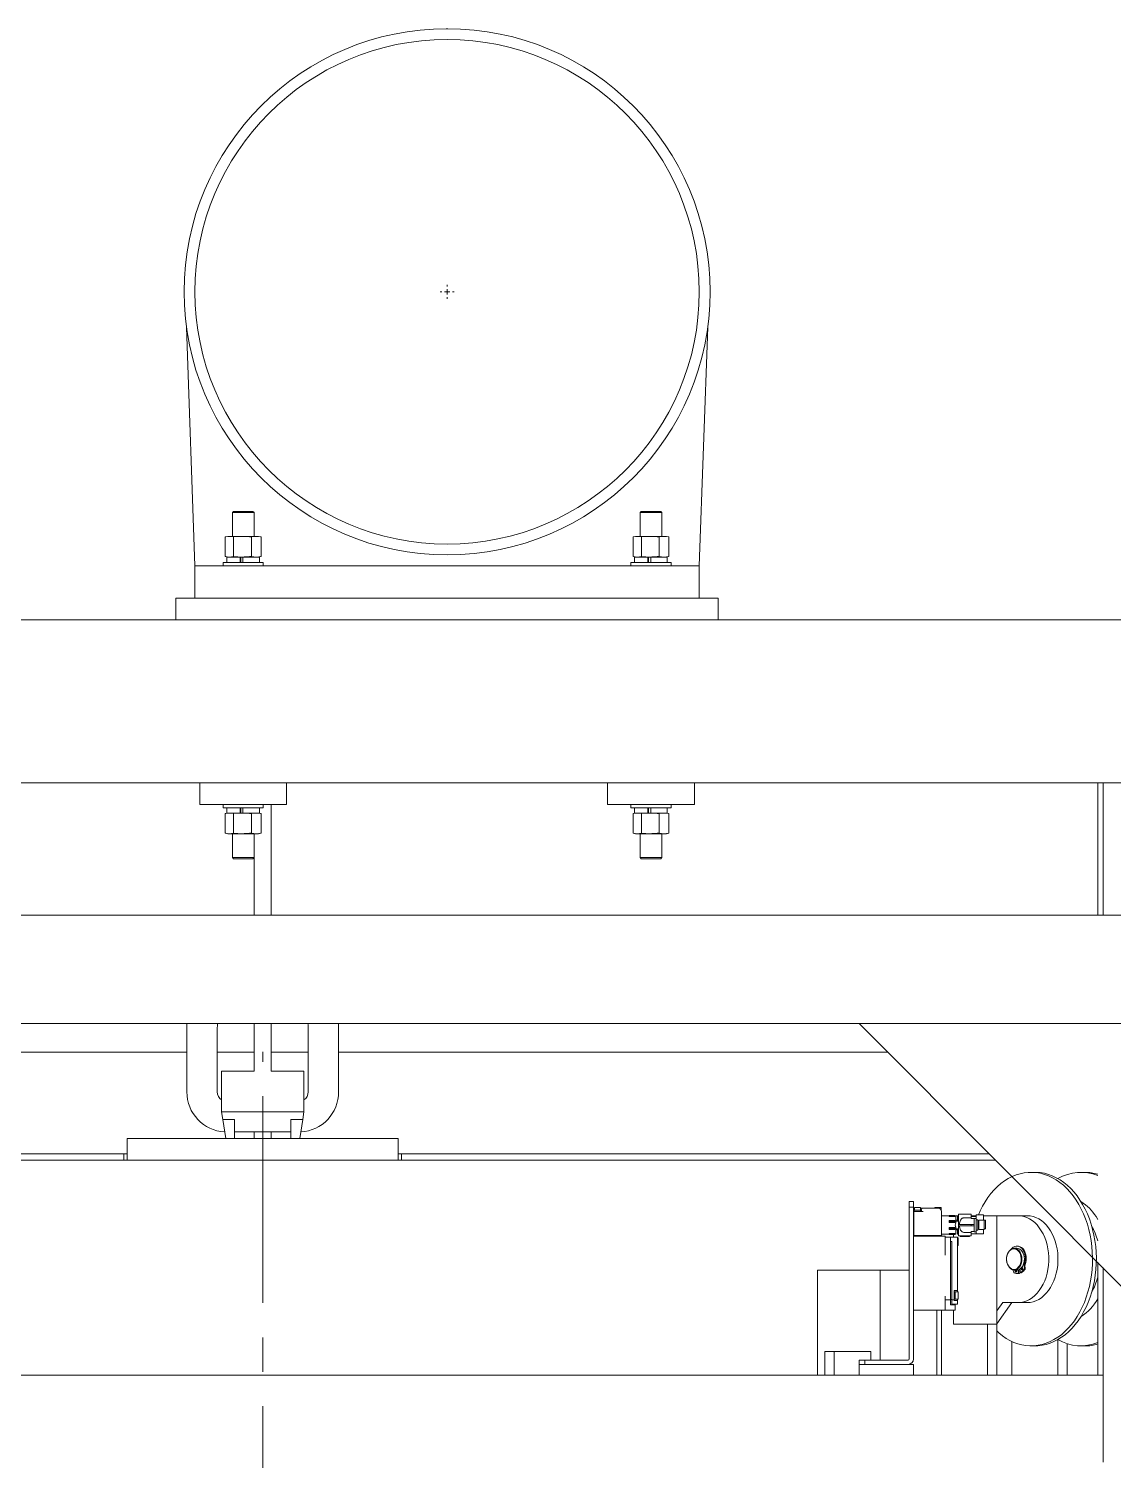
# Model space of a CAD drawing. Header units: millimetres. Extents: x 163705 to 1616509, y 81827 to 302547.
# Drawn here: x 1465820 to 1466820, y 160916 to 162236 of the extents above; entities that cross this region are included whole.
import ezdxf

# ---------------------------------------------------------------- set-up
doc = ezdxf.new("R2010")
doc.units = ezdxf.units.MM
doc.header["$LTSCALE"] = 10
doc.linetypes.add('CENTER2', pattern=[28.575, 19.05, -3.175, 3.175, -3.175])
doc.layers.add('1-中心线', color=1, linetype='CENTER2', lineweight=0)
doc.layers.add('1-设备轮廓', color=2, linetype='Continuous', lineweight=18)

# ---------------------------------------------------------------- blocks, each defined once
blk = doc.blocks.new('SW_CENTERMARKSYMBOL_5')
at = {"ltscale": 5}
for p, q in [((-5, 0), (-6.5, 0)), ((0, 0), (-2.5, 0)), ((0, 5), (0, 6.5)), ((0, 0), (0, 2.5)), ((0, 0), (0, -2.5)), ((0, 0), (2.5, 0)), ((5, 0), (6.5, 0)), ((0, -5), (0, -6.5))]:
    blk.add_line(p, q, dxfattribs=at)
blk = doc.blocks.new('G$C4100961E')
for p, q in [((1560.5, 2877.6, 18.2), (1568.3, 2657.6, 18.2)), ((2033.3, 2657.6, 18.2), (2041.1, 2877.6, 18.2)), ((1603.8, 2707.6, 18.2), (1602.8, 2706.6, 18.2)), ((1602.8, 2706.6, 18.2), (1602.8, 2684.6, 18.2)), ((1603, 2706.6, 18.2), (1602.8, 2706.6, 18.2)), ((1622.8, 2706.6, 18.2), (1603, 2706.6, 18.2)), ((1603.8, 2707.6, 18.2), (1604, 2707.6, 18.2)), ((1604, 2707.6, 18.2), (1621.8, 2707.6, 18.2)), ((1622.8, 2706.6, 18.2), (1621.8, 2707.6, 18.2)), ((1622.8, 2684.6, 18.2), (1622.8, 2706.6, 18.2)), ((1979.8, 2707.6, 18.2), (1978.8, 2706.6, 18.2)), ((1978.8, 2706.6, 18.2), (1978.8, 2684.6, 18.2)), ((1979, 2706.6, 18.2), (1978.8, 2706.6, 18.2)), ((1998.8, 2706.6, 18.2), (1979, 2706.6, 18.2)), ((1979.8, 2707.6, 18.2), (1980, 2707.6, 18.2)), ((1980, 2707.6, 18.2), (1997.8, 2707.6, 18.2)), ((1998.8, 2706.6, 18.2), (1997.8, 2707.6, 18.2)), ((1998.8, 2684.6, 18.2), (1998.8, 2706.6, 18.2)), ((1596.3, 2684.1, 18.2), (1600.1, 2684.6, 18.2)), ((1596.3, 2684.1, 18.2), (1596.3, 2666.2, 18.2)), ((1598.5, 2684.6, 18.2), (1596.7, 2684.2, 18.2)), ((1600.1, 2684.6, 18.2), (1598.5, 2684.6, 18.2)), ((1600.1, 2684.6, 18.2), (1603.9, 2684.1, 18.2)), ((1600.1, 2684.6, 18.2), (1612.1, 2684.6, 18.2)), ((1603.9, 2684.1, 18.2), (1612.1, 2684.6, 18.2)), ((1603.9, 2684.1, 18.2), (1603.9, 2666.2, 18.2)), ((1624.8, 2684.6, 18.2), (1612.1, 2684.6, 18.2)), ((1620.3, 2684.1, 18.2), (1624.8, 2684.6, 18.2)), ((1620.3, 2684.1, 18.2), (1620.3, 2666.2, 18.2)), ((1624.8, 2684.6, 18.2), (1629.2, 2684.1, 18.2)), ((1627, 2684.6, 18.2), (1624.8, 2684.6, 18.2)), ((1628.8, 2684.2, 18.2), (1627, 2684.6, 18.2)), ((1629.2, 2684.1, 18.2), (1628.8, 2684.1, 18.2)), ((1629.2, 2684.1, 18.2), (1629.2, 2666.2, 18.2)), ((1972.3, 2684.1, 18.2), (1976.1, 2684.6, 18.2)), ((1972.3, 2684.1, 18.2), (1972.3, 2666.2, 18.2)), ((1974.5, 2684.6, 18.2), (1972.7, 2684.2, 18.2)), ((1976.1, 2684.6, 18.2), (1974.5, 2684.6, 18.2)), ((1976.1, 2684.6, 18.2), (1979.9, 2684.1, 18.2)), ((1976.1, 2684.6, 18.2), (1988.1, 2684.6, 18.2)), ((1979.9, 2684.1, 18.2), (1988.1, 2684.6, 18.2)), ((1979.9, 2684.1, 18.2), (1979.9, 2666.2, 18.2)), ((2000.8, 2684.6, 18.2), (1988.1, 2684.6, 18.2)), ((1996.3, 2684.1, 18.2), (2000.8, 2684.6, 18.2)), ((1996.3, 2684.1, 18.2), (1996.3, 2666.2, 18.2)), ((2000.8, 2684.6, 18.2), (2005.2, 2684.1, 18.2)), ((2003, 2684.6, 18.2), (2000.8, 2684.6, 18.2)), ((2004.8, 2684.2, 18.2), (2003, 2684.6, 18.2)), ((2005.2, 2684.1, 18.2), (2004.8, 2684.1, 18.2)), ((2005.2, 2684.1, 18.2), (2005.2, 2666.2, 18.2)), ((1600.1, 2665.6, 18.2), (1596.3, 2666.2, 18.2)), ((1596.7, 2666.1, 18.2), (1598.5, 2665.6, 18.2)), ((1597.7, 2665.6, 18.2), (1597.7, 2660.6, 18.2)), ((1597.7, 2665.6, 18.2), (1610, 2665.6, 18.2)), ((1603.9, 2666.2, 18.2), (1600.1, 2665.6, 18.2)), ((1612.1, 2665.6, 18.2), (1603.9, 2666.2, 18.2)), ((1610, 2665.6, 18.2), (1610, 2660.6, 18.2)), ((1610, 2665.6, 18.2), (1610, 2665.6, 18.2)), ((1612.1, 2665.6, 18.2), (1610.1, 2665.6, 18.2)), ((1610.5, 2665.6, 18.2), (1610.5, 2660.6, 18.2)), ((1612.5, 2665.6, 18.2), (1612.1, 2665.6, 18.2)), ((1612.5, 2665.6, 18.2), (1612.5, 2660.6, 18.2)), ((1612.5, 2665.6, 18.2), (1627.8, 2665.6, 18.2)), ((1624.8, 2665.6, 18.2), (1620.3, 2666.2, 18.2)), ((1629.2, 2666.2, 18.2), (1624.8, 2665.6, 18.2)), ((1627, 2665.6, 18.2), (1628.8, 2666.1, 18.2)), ((1627.8, 2660.6, 18.2), (1627.8, 2665.6, 18.2)), ((1628.8, 2666.2, 18.2), (1629.2, 2666.2, 18.2)), ((1976.1, 2665.6, 18.2), (1972.3, 2666.2, 18.2)), ((1972.7, 2666.1, 18.2), (1974.5, 2665.6, 18.2)), ((1973.7, 2665.6, 18.2), (1973.7, 2660.6, 18.2)), ((1973.7, 2665.6, 18.2), (1986, 2665.6, 18.2)), ((1979.9, 2666.2, 18.2), (1976.1, 2665.6, 18.2)), ((1988.1, 2665.6, 18.2), (1979.9, 2666.2, 18.2)), ((1986, 2665.6, 18.2), (1986, 2660.6, 18.2)), ((1986, 2665.6, 18.2), (1986, 2665.6, 18.2)), ((1988.1, 2665.6, 18.2), (1986.1, 2665.6, 18.2)), ((1986.5, 2665.6, 18.2), (1986.5, 2660.6, 18.2)), ((1988.5, 2665.6, 18.2), (1988.1, 2665.6, 18.2)), ((1988.5, 2665.6, 18.2), (1988.5, 2660.6, 18.2)), ((1988.5, 2665.6, 18.2), (2003.8, 2665.6, 18.2)), ((2000.8, 2665.6, 18.2), (1996.3, 2666.2, 18.2)), ((2005.2, 2666.2, 18.2), (2000.8, 2665.6, 18.2)), ((2003, 2665.6, 18.2), (2004.8, 2666.1, 18.2)), ((2003.8, 2660.6, 18.2), (2003.8, 2665.6, 18.2)), ((2004.8, 2666.2, 18.2), (2005.2, 2666.2, 18.2)), ((1568.3, 2657.6, 18.2), (1568.3, 2627.6, 18.2)), ((1568.3, 2657.6, 18.2), (2033.3, 2657.6, 18.2)), ((1568.3, 2657.6, 18.2), (1568.3, 2627.6, 18.2)), ((2033.3, 2657.6, 18.2), (1568.3, 2657.6, 18.2)), ((1594.3, 2660.6, 18.2), (1594.3, 2657.6, 18.2)), ((1594.3, 2660.6, 18.2), (1631.3, 2660.6, 18.2)), ((1631.3, 2657.6, 18.2), (1631.3, 2660.6, 18.2)), ((1970.3, 2660.6, 18.2), (1970.3, 2657.6, 18.2)), ((1970.3, 2660.6, 18.2), (2007.3, 2660.6, 18.2)), ((2007.3, 2657.6, 18.2), (2007.3, 2660.6, 18.2)), ((2033.3, 2657.6, 18.2), (2033.3, 2627.6, 18.2)), ((2033.3, 2657.6, 18.2), (2033.3, 2627.6, 18.2)), ((2050.8, 2627.6, 18.2), (1550.8, 2627.6, 18.2)), ((1550.8, 2627.6, 18.2), (1550.8, 2607.6, 18.2)), ((2050.8, 2627.6, 18.2), (2050.8, 2607.6, 18.2)), ((585.8, 2607.6, 18.2), (2675.8, 2607.6, 18.2)), ((585.8, 2457.6, 18.2), (2675.8, 2457.6, 18.2)), ((1572.8, 2457.6, 18.2), (1572.8, 2437.6, 18.2)), ((1652.8, 2457.6, 18.2), (1652.8, 2437.6, 18.2)), ((1948.8, 2457.6, 18.2), (1948.8, 2437.6, 18.2)), ((2028.8, 2457.6, 18.2), (2028.8, 2437.6, 18.2)), ((2400.8, 2335.7, 18.2), (2400.8, 2457.6, 18.2)), ((2405.8, 2335.7, 18.2), (2405.8, 2457.6, 18.2)), ((1572.8, 2437.6, 18.2), (1652.8, 2437.6, 18.2)), ((1594.3, 2437.6, 18.2), (1594.3, 2434.6, 18.2)), ((1613.5, 2434.6, 18.2), (1594.3, 2434.6, 18.2)), ((1596.3, 2429.1, 18.2), (1600.1, 2429.6, 18.2)), ((1596.3, 2429.1, 18.2), (1596.3, 2411.2, 18.2)), ((1598.5, 2429.6, 18.2), (1596.7, 2429.2, 18.2)), ((1597.7, 2434.6, 18.2), (1597.7, 2429.6, 18.2)), ((1597.7, 2429.6, 18.2), (1610, 2429.6, 18.2)), ((1600.1, 2429.6, 18.2), (1603.9, 2429.1, 18.2)), ((1603.9, 2429.1, 18.2), (1612.1, 2429.6, 18.2)), ((1603.9, 2429.1, 18.2), (1603.9, 2411.2, 18.2)), ((1610, 2434.6, 18.2), (1610, 2429.6, 18.2)), ((1610, 2429.6, 18.2), (1612.1, 2429.6, 18.2)), ((1610, 2429.6, 18.2), (1610.1, 2429.6, 18.2)), ((1610.5, 2434.6, 18.2), (1610.5, 2429.6, 18.2)), ((1612.5, 2429.6, 18.2), (1612.1, 2429.6, 18.2)), ((1612.5, 2434.6, 18.2), (1612.5, 2429.6, 18.2)), ((1612.5, 2429.6, 18.2), (1627.8, 2429.6, 18.2)), ((1631.3, 2434.6, 18.2), (1613.5, 2434.6, 18.2)), ((1620.3, 2429.1, 18.2), (1624.8, 2429.6, 18.2)), ((1620.3, 2429.1, 18.2), (1620.3, 2411.2, 18.2)), ((1624.8, 2429.6, 18.2), (1629.2, 2429.1, 18.2)), ((1628.8, 2429.2, 18.2), (1627, 2429.6, 18.2)), ((1627.8, 2429.6, 18.2), (1627.8, 2434.6, 18.2)), ((1629.2, 2429.1, 18.2), (1628.8, 2429.1, 18.2)), ((1629.2, 2429.1, 18.2), (1629.2, 2411.2, 18.2)), ((1631.3, 2434.6, 18.2), (1631.3, 2437.6, 18.2)), ((1638.7, 2335.7, 18.2), (1638.7, 2437.6, 18.2)), ((1948.8, 2437.6, 18.2), (2028.8, 2437.6, 18.2)), ((1970.3, 2437.6, 18.2), (1970.3, 2434.6, 18.2)), ((1989.5, 2434.6, 18.2), (1970.3, 2434.6, 18.2)), ((1972.3, 2429.1, 18.2), (1976.1, 2429.6, 18.2)), ((1972.3, 2429.1, 18.2), (1972.3, 2411.2, 18.2)), ((1974.5, 2429.6, 18.2), (1972.7, 2429.2, 18.2)), ((1973.7, 2434.6, 18.2), (1973.7, 2429.6, 18.2)), ((1973.7, 2429.6, 18.2), (1986, 2429.6, 18.2)), ((1976.1, 2429.6, 18.2), (1979.9, 2429.1, 18.2)), ((1979.9, 2429.1, 18.2), (1988.1, 2429.6, 18.2)), ((1979.9, 2429.1, 18.2), (1979.9, 2411.2, 18.2)), ((1986, 2434.6, 18.2), (1986, 2429.6, 18.2)), ((1986, 2429.6, 18.2), (1988.1, 2429.6, 18.2)), ((1986, 2429.6, 18.2), (1986.1, 2429.6, 18.2)), ((1986.5, 2434.6, 18.2), (1986.5, 2429.6, 18.2)), ((1988.5, 2429.6, 18.2), (1988.1, 2429.6, 18.2)), ((1988.5, 2434.6, 18.2), (1988.5, 2429.6, 18.2)), ((1988.5, 2429.6, 18.2), (2003.8, 2429.6, 18.2)), ((2007.3, 2434.6, 18.2), (1989.5, 2434.6, 18.2)), ((1996.3, 2429.1, 18.2), (2000.8, 2429.6, 18.2)), ((1996.3, 2429.1, 18.2), (1996.3, 2411.2, 18.2)), ((2000.8, 2429.6, 18.2), (2005.2, 2429.1, 18.2)), ((2004.8, 2429.2, 18.2), (2003, 2429.6, 18.2)), ((2003.8, 2429.6, 18.2), (2003.8, 2434.6, 18.2)), ((2005.2, 2429.1, 18.2), (2004.8, 2429.1, 18.2)), ((2005.2, 2429.1, 18.2), (2005.2, 2411.2, 18.2)), ((2007.3, 2434.6, 18.2), (2007.3, 2437.6, 18.2)), ((1600.1, 2410.6, 18.2), (1596.3, 2411.2, 18.2)), ((1596.7, 2411.1, 18.2), (1598.5, 2410.6, 18.2)), ((1600.1, 2410.6, 18.2), (1598.5, 2410.6, 18.2)), ((1603.9, 2411.2, 18.2), (1600.1, 2410.6, 18.2)), ((1612.1, 2410.6, 18.2), (1600.1, 2410.6, 18.2)), ((1602.8, 2410.6, 18.2), (1602.8, 2388.6, 18.2)), ((1612.1, 2410.6, 18.2), (1603.9, 2411.2, 18.2)), ((1624.8, 2410.6, 18.2), (1612.1, 2410.6, 18.2)), ((1624.8, 2410.6, 18.2), (1620.3, 2411.2, 18.2)), ((1622.8, 2410.6, 18.2), (1622.8, 2335.7, 18.2)), ((1622.8, 2388.6, 18.2), (1622.8, 2410.6, 18.2)), ((1629.2, 2411.2, 18.2), (1624.8, 2410.6, 18.2)), ((1627, 2410.6, 18.2), (1624.8, 2410.6, 18.2)), ((1627, 2410.6, 18.2), (1628.8, 2411.1, 18.2)), ((1628.8, 2411.2, 18.2), (1629.2, 2411.2, 18.2)), ((1976.1, 2410.6, 18.2), (1972.3, 2411.2, 18.2)), ((1972.7, 2411.1, 18.2), (1974.5, 2410.6, 18.2)), ((1976.1, 2410.6, 18.2), (1974.5, 2410.6, 18.2)), ((1979.9, 2411.2, 18.2), (1976.1, 2410.6, 18.2)), ((1988.1, 2410.6, 18.2), (1976.1, 2410.6, 18.2)), ((1978.8, 2410.6, 18.2), (1978.8, 2388.6, 18.2)), ((1988.1, 2410.6, 18.2), (1979.9, 2411.2, 18.2)), ((2000.8, 2410.6, 18.2), (1988.1, 2410.6, 18.2)), ((2000.8, 2410.6, 18.2), (1996.3, 2411.2, 18.2)), ((1998.8, 2388.6, 18.2), (1998.8, 2410.6, 18.2)), ((2005.2, 2411.2, 18.2), (2000.8, 2410.6, 18.2)), ((2003, 2410.6, 18.2), (2000.8, 2410.6, 18.2)), ((2003, 2410.6, 18.2), (2004.8, 2411.1, 18.2)), ((2004.8, 2411.2, 18.2), (2005.2, 2411.2, 18.2)), ((1602.8, 2388.6, 18.2), (1603.8, 2387.6, 18.2)), ((1602.8, 2388.6, 18.2), (1603, 2388.6, 18.2)), ((1603, 2388.6, 18.2), (1622.8, 2388.6, 18.2)), ((1621.8, 2387.6, 18.2), (1622.8, 2388.6, 18.2)), ((1978.8, 2388.6, 18.2), (1979.8, 2387.6, 18.2)), ((1978.8, 2388.6, 18.2), (1979, 2388.6, 18.2)), ((1979, 2388.6, 18.2), (1998.8, 2388.6, 18.2)), ((1997.8, 2387.6, 18.2), (1998.8, 2388.6, 18.2)), ((1604, 2387.6, 18.2), (1603.8, 2387.6, 18.2)), ((1621.8, 2387.6, 18.2), (1604, 2387.6, 18.2)), ((1980, 2387.6, 18.2), (1979.8, 2387.6, 18.2)), ((1997.8, 2387.6, 18.2), (1980, 2387.6, 18.2)), ((2590.8, 2335.7, 18.2), (670.8, 2335.7, 18.2)), ((2180.8, 2235.7, 18.2), (1080.8, 2235.7, 18.2)), ((1560.8, 2230.7, 18.2), (1560.8, 2172.7, 18.2)), ((1588.8, 2172.7, 18.2), (1588.8, 2230.7, 18.2)), ((1622.8, 2235.7, 18.2), (1622.8, 2191.7, 18.2)), ((1638.7, 2191.7, 18.2), (1638.7, 2235.7, 18.2)), ((1672.8, 2230.7, 18.2), (1672.8, 2172.7, 18.2)), ((1700.8, 2172.7, 18.2), (1700.8, 2230.7, 18.2)), ((2180.8, 2235.7, 18.2), (2570.8, 2235.7, 18.2)), ((2580.8, 1834.5), (2180.8, 2235.7, 18.2)), ((1560.8, 2209.3, 18.2), (1054.4, 2209.3, 18.2)), ((1622.8, 2209.3, 18.2), (1588.8, 2209.3, 18.2)), ((1672.8, 2209.3, 18.2), (1638.7, 2209.3, 18.2)), ((2207.1, 2209.3, 18.2), (1700.8, 2209.3, 18.2)), ((1622.8, 2191.7, 18.2), (1592.8, 2191.7, 18.2)), ((1592.8, 2154.2, 18.2), (1592.8, 2191.7, 18.2)), ((1668.8, 2191.7, 18.2), (1638.7, 2191.7, 18.2)), ((1668.8, 2154.2, 18.2), (1668.8, 2191.7, 18.2)), ((1592.8, 2154.2, 18.2), (1668.8, 2154.2, 18.2)), ((1593.9, 2147.2, 18.2), (1592.8, 2154.2, 18.2)), ((1668.8, 2154.2, 18.2), (1667.7, 2147.2, 18.2)), ((1604.8, 2147.2, 18.2), (1593.9, 2147.2, 18.2)), ((1593.9, 2147.2, 18.2), (1596.7, 2129.7, 18.2)), ((1604.8, 2129.7, 18.2), (1604.8, 2147.2, 18.2)), ((1656.8, 2147.2, 18.2), (1667.7, 2147.2, 18.2)), ((1656.8, 2129.7, 18.2), (1656.8, 2147.2, 18.2)), ((1667.7, 2147.2, 18.2), (1664.9, 2129.7, 18.2)), ((1505.8, 2129.7, 18.2), (1755.8, 2129.7, 18.2)), ((1505.8, 2129.7, 18.2), (1505.8, 2109.7, 18.2)), ((1656.8, 2135.7, 18.2), (1604.8, 2135.7, 18.2)), ((1622.8, 2135.7, 18.2), (1622.8, 2129.7, 18.2)), ((1638.7, 2129.7, 18.2), (1638.7, 2135.7, 18.2)), ((1755.8, 2129.7, 18.2), (1755.8, 2109.7, 18.2)), ((1084.2, 2115.7, 18.2), (1502.8, 2115.7, 18.2)), ((1502.8, 2115.7, 18.2), (1502.8, 2109.7, 18.2)), ((1505.8, 2115.7, 18.2), (1502.8, 2115.7, 18.2)), ((1758.8, 2115.7, 18.2), (1755.8, 2115.7, 18.2)), ((1758.8, 2115.7, 18.2), (1758.8, 2109.7, 18.2)), ((1758.8, 2115.7, 18.2), (2177.3, 2115.7, 18.2)), ((2300.8, 2115.7, 18.2), (2177.3, 2115.7, 18.2)), ((1505.8, 2109.7, 18.2), (954.8, 2109.7, 18.2)), ((1505.8, 2109.7, 18.2), (1755.8, 2109.7, 18.2)), ((2306.8, 2109.7, 18.2), (1755.8, 2109.7, 18.2)), ((2342.8, 2098.5), (2339.3, 2098.5)), ((2388.8, 2098.5), (2385.3, 2098.5)), ((2226.8, 2071.5), (2230.8, 2071.5)), ((2226.8, 2066.5), (2226.8, 2071.5)), ((2226.8, 1926.5), (2226.8, 2066.5)), ((2230.8, 2066.5), (2226.8, 2066.5)), ((2230.8, 2071.5), (2230.8, 2066.5)), ((2230.8, 1926.5), (2230.8, 2066.5)), ((2231.2, 2062.5), (2231.2, 2062.6)), ((2231.2, 2040.2), (2231.2, 2062.5)), ((2231.2, 2062.5), (2234.5, 2062.5)), ((2231.4, 2063.5), (2231.4, 2062.5)), ((2231.4, 2063.5), (2237.4, 2063.5)), ((2231.6, 2066.1), (2231.6, 2063.5)), ((2231.6, 2066.1), (2237.2, 2066.1)), ((2234.5, 2062.5), (2239.7, 2062.5)), ((2237.2, 2066.1), (2237.2, 2063.5)), ((2237.2, 2065.6), (2239.7, 2065.6)), ((2237.4, 2063.5), (2237.4, 2062.5)), ((2238.2, 2062.6), (2238.2, 2064.1)), ((2238.2, 2062.5), (2238.2, 2062.6)), ((2239.7, 2065.6), (2253.3, 2065.6)), ((2250.6, 2066.1), (2250.6, 2065.6)), ((2250.6, 2066.1), (2256.2, 2066.1)), ((2253.3, 2065.6), (2253.6, 2065.6)), ((2256.2, 2066.1), (2256.2, 2064.1)), ((2256.6, 2062.6), (2256.6, 2040.2)), ((2263.8, 2058.7), (2263.8, 2058.4)), ((2263.8, 2058.7), (2268.8, 2058.7)), ((2268.8, 2058.7), (2268.8, 2058.4)), ((2272.3, 2060), (2281.9, 2060.1)), ((2272.3, 2060), (2284.1, 2060)), ((2272.3, 2059.9), (2272.3, 2060)), ((2272.3, 2060), (2272.3, 2060)), ((2272.3, 2053.4), (2272.3, 2059.9)), ((2272.3, 2059.9), (2272.3, 2059.9)), ((2272.3, 2059.9), (2284.1, 2059.9)), ((2284.1, 2059.9), (2277.3, 2059.9)), ((2284.1, 2060.1), (2281.9, 2060.1)), ((2284.1, 2060.1), (2284.1, 2060)), ((2284.1, 2059.9), (2284.1, 2056.5)), ((2284.1, 2059.9), (2284.1, 2059.9)), ((2288.5, 2059.2), (2288.5, 2058.4)), ((2295.5, 2059.2), (2288.5, 2059.2)), ((2295.5, 2059.2), (2295.5, 2054.3)), ((2256.6, 2058.5), (2263.8, 2058.5)), ((2263.8, 2058.4), (2256.6, 2058.4)), ((2263.8, 2058.4), (2268.8, 2058.4)), ((2263.8, 2058.4), (2263.8, 2058)), ((2263.8, 2058.4), (2268.8, 2058.4)), ((2263.8, 2058), (2268.8, 2058)), ((2263.8, 2058), (2263.8, 2057.7)), ((2263.8, 2057.7), (2268.8, 2057.7)), ((2263.8, 2054.1), (2268.8, 2054.1)), ((2263.8, 2053.2), (2263.8, 2054.1)), ((2263.8, 2053.2), (2268.8, 2053.2)), ((2263.8, 2052.3), (2263.8, 2053.2)), ((2263.8, 2052.3), (2268.8, 2052.3)), ((2263.8, 2047.6), (2268.8, 2047.6)), ((2263.8, 2046.7), (2263.8, 2047.6)), ((2263.8, 2046.7), (2268.8, 2046.7)), ((2263.8, 2045.7), (2263.8, 2046.7)), ((2263.8, 2045.7), (2268.8, 2045.7)), ((2268.8, 2058.5), (2271.7, 2058.5)), ((2269.8, 2058.4), (2268.8, 2058.4)), ((2268.8, 2058.4), (2268.8, 2058)), ((2268.8, 2058), (2268.8, 2057.7)), ((2268.8, 2054.1), (2268.8, 2053.2)), ((2268.8, 2053.2), (2268.8, 2052.3)), ((2268.8, 2047.6), (2268.8, 2046.7)), ((2268.8, 2046.7), (2268.8, 2045.7)), ((2269.3, 2049.9), (2270.3, 2053.4)), ((2270.3, 2046.4), (2269.3, 2049.9)), ((2269.8, 2058.4), (2269.8, 2051.7)), ((2270.3, 2054.9), (2269.8, 2054.9)), ((2269.8, 2048.2), (2269.8, 2041.4)), ((2270.3, 2054.9), (2270.3, 2053.4)), ((2271.5, 2053.9), (2270.3, 2053.9)), ((2270.3, 2053.4), (2272.3, 2053.4)), ((2270.3, 2046.4), (2272.3, 2046.4)), ((2270.3, 2046.4), (2270.3, 2045)), ((2270.3, 2045.9), (2271.5, 2045.9)), ((2272.3, 2058.4), (2271.5, 2058.4)), ((2271.5, 2058.4), (2271.5, 2053.4)), ((2271.5, 2046.4), (2271.5, 2041.4)), ((2271.7, 2058.5), (2272.3, 2058.5)), ((2272.3, 2053.4), (2272.3, 2046.4)), ((2272.3, 2049.3), (2286.7, 2049.3)), ((2272.3, 2039.9), (2272.3, 2046.4)), ((2273.3, 2050.5), (2286.7, 2050.5)), ((2273.3, 2049.3), (2286.7, 2049.3)), ((2277.3, 2056.5), (2284.1, 2056.5)), ((2284, 2049.9), (2284, 2050.5)), ((2284, 2049.3), (2284, 2049.9)), ((2284.1, 2058.5), (2288.5, 2058.5)), ((2288.5, 2058.4), (2284.1, 2058.4)), ((2284.1, 2057.9), (2288.5, 2057.9)), ((2284.1, 2057.9), (2284.1, 2055.9)), ((2284.1, 2055.9), (2286.7, 2055.9)), ((2286.7, 2055.9), (2288.5, 2055.9)), ((2286.7, 2055.8), (2286.7, 2055.9)), ((2286.7, 2043.8), (2286.7, 2055.8)), ((2288.5, 2057.9), (2288.5, 2058.4)), ((2288.5, 2057.9), (2288.5, 2055.9)), ((2288.5, 2055.8), (2288.5, 2055.9)), ((2288.5, 2043.8), (2288.5, 2055.8)), ((2290, 2054.8), (2288.5, 2054.8)), ((2290, 2054.8), (2290, 2045.3)), ((2291, 2054), (2290, 2054)), ((2291, 2046), (2290, 2046)), ((2296, 2054.3), (2291, 2054.3)), ((2291, 2054.3), (2291, 2045.8)), ((2296, 2045.8), (2291, 2045.8)), ((2295.5, 2058.5), (2307.7, 2058.5)), ((2297.2, 2054.5), (2295.5, 2054.5)), ((2295.5, 2045.8), (2295.5, 2041.7)), ((2296, 2054.3), (2296, 2045.8)), ((2297.2, 2046.5), (2296, 2046.5)), ((2297.2, 2054.5), (2297.2, 2046.5)), ((2307.7, 2058.5), (2327.3, 2058.5)), ((2307.7, 2058.5), (2307.7, 1958.5)), ((2327.3, 2058.5), (2335.8, 2058.5)), ((2399.1, 2057.7), (2400.8, 2055)), ((2230.8, 2039.8), (2260, 2039.8)), ((2231.2, 2040.2), (2231.2, 2039.8)), ((2231.2, 2040.2), (2257, 2040.2)), ((2256.6, 2041.4), (2263.8, 2041.4)), ((2257, 2040.2), (2257, 2039.8)), ((2260, 2039.8), (2260, 2035.8)), ((2264.8, 2038.7), (2260, 2038.7)), ((2260, 2035.8), (2260, 2022.1)), ((2263.8, 2042.1), (2268.8, 2042.1)), ((2263.8, 2042.1), (2263.8, 2041.8)), ((2263.8, 2041.8), (2263.8, 2041.5)), ((2263.8, 2041.8), (2268.8, 2041.8)), ((2263.8, 2041.5), (2268.8, 2041.5)), ((2263.8, 2041.5), (2268.8, 2041.5)), ((2263.8, 2041.5), (2263.8, 2041.1)), ((2263.8, 2041.1), (2268.8, 2041.1)), ((2264.8, 2038.7), (2264.8, 2036.7)), ((2265, 2038.5), (2264.8, 2038.5)), ((2264.8, 2036.7), (2264.8, 2034.9)), ((2264.8, 2034.9), (2264.8, 2031.4)), ((2265, 2038.7), (2265, 2036.7)), ((2271.3, 2038.7), (2265, 2038.7)), ((2265, 2036.7), (2265, 2034.7)), ((2265, 2034.7), (2266.3, 2034.7)), ((2266.3, 2034.9), (2266.3, 2031.4)), ((2267.7, 2041.1), (2267.7, 2038.7)), ((2268.8, 2042.1), (2268.8, 2041.8)), ((2268.8, 2041.8), (2268.8, 2041.5)), ((2268.8, 2041.5), (2268.8, 2041.1)), ((2268.8, 2041.4), (2269.8, 2041.4)), ((2269.8, 2045), (2270.3, 2045)), ((2271.3, 2038.7), (2271.3, 2036.7)), ((2272, 2038.2), (2271.3, 2038.2)), ((2271.3, 2036.7), (2271.3, 2034.9)), ((2271.3, 2034.9), (2271.3, 2031.4)), ((2271.5, 2041.4), (2272.3, 2041.4)), ((2272, 2038.2), (2272, 2034.7)), ((2272, 2034.7), (2272, 2031.2)), ((2273.9, 2039.9), (2273.9, 2039.4)), ((2277.3, 2043.2), (2284.1, 2043.2)), ((2284.1, 2039.9), (2277.3, 2039.9)), ((2282.4, 2039.4), (2282.4, 2039.9)), ((2286.7, 2043.9), (2284.1, 2043.9)), ((2286.7, 2043.9), (2284.1, 2043.9)), ((2284.1, 2043.9), (2284.1, 2043.9)), ((2284.1, 2041.9), (2284.1, 2043.9)), ((2284.1, 2043.2), (2284.1, 2039.9)), ((2288.5, 2041.9), (2284.1, 2041.9)), ((2286.7, 2043.8), (2288.5, 2043.8)), ((2290, 2045.3), (2288.5, 2045.3)), ((2288.5, 2041.9), (2288.5, 2043.8)), ((2288.5, 2041.9), (2288.5, 2041.7)), ((2295.5, 2041.7), (2288.5, 2041.7)), ((2264.8, 2031.4), (2264.8, 2029.4)), ((2264.8, 2029.4), (2264.8, 2022.1)), ((2264.8, 2022.1), (2264.8, 1984.5)), ((2266.3, 2031.4), (2266.3, 2029.4)), ((2266.3, 2029.4), (2266.3, 2022.1)), ((2266.3, 2022.1), (2266.3, 1984.5)), ((2271.3, 2031.4), (2271.3, 2029.4)), ((2271.3, 2031.2), (2272, 2031.2)), ((2271.3, 2029.4), (2271.3, 2022.1)), ((2271.3, 2022.1), (2271.3, 1989.5)), ((2326, 2028.5), (2323.7, 2028.5)), ((2326.8, 2030.4), (2326.1, 2030.4)), ((2142.3, 2008.5), (2142.3, 1911.5)), ((2142.3, 2008.5), (2200, 2008.5)), ((2200, 2008.5), (2200, 1925.5)), ((2200, 2008.5), (2226.8, 2008.5)), ((2323.2, 2006.1), (2322.3, 2008.8)), ((2323.7, 2008.5), (2326, 2008.5)), ((2327.1, 2008.7), (2327.7, 2005.4)), ((2327.7, 2008.9), (2328.4, 2005.4)), ((2328.9, 2008.8), (2327.8, 2008.6)), ((2329.4, 2006), (2328.8, 2009.4)), ((2330.1, 2006), (2329.4, 2006)), ((2331.3, 2010.4), (2331, 2010.1)), ((2332.9, 2013.1), (2333.1, 2009.7)), ((2333.6, 2013.1), (2333.8, 2009.7)), ((2400.8, 1911.5), (2400.8, 2015.7, 18.2)), ((2405.8, 1911.5), (2405.8, 2010.7, 18.2)), ((2326.2, 2005.2), (2326.9, 2005.2)), ((2328.4, 2005.4), (2327.7, 2005.4)), ((2260, 1984.5), (2260, 1975.5)), ((2264.8, 1981), (2260, 1981)), ((2264.8, 1984.5), (2264.8, 1981)), ((2266.3, 1981.2), (2264.8, 1981.2)), ((2264.8, 1981), (2264.8, 1977)), ((2266.3, 1984.5), (2266.3, 1981)), ((2268.3, 1981), (2266.3, 1981)), ((2266.3, 1981), (2266.3, 1977)), ((2268.3, 1989.5), (2271.3, 1989.5)), ((2268.3, 1989.5), (2268.3, 1984.5)), ((2269.2, 1988.5), (2268.3, 1988.5)), ((2268.3, 1981), (2268.3, 1984.5)), ((2268.3, 1981.6), (2269.2, 1981.6)), ((2268.3, 1981), (2268.3, 1980.3)), ((2268.3, 1980.3), (2271.3, 1980.3)), ((2272, 1988.5), (2269.2, 1988.5)), ((2269.2, 1988.5), (2269.2, 1985)), ((2269.2, 1985), (2269.2, 1981.5)), ((2269.2, 1981.5), (2272, 1981.5)), ((2271.3, 1988.5), (2271.3, 1989.5)), ((2271.3, 1980.3), (2271.3, 1981.5)), ((2271.3, 1980.3), (2271.3, 1977)), ((2272, 1988.5), (2272, 1985)), ((2272, 1985), (2272, 1981.5)), ((2260, 1971.5), (2230.8, 1971.5)), ((2252.3, 1911.5), (2252.3, 1971.5)), ((2256.6, 1911.5), (2256.6, 1971.5)), ((2260, 1975.5), (2260, 1971.5)), ((2269.3, 1971.5), (2260, 1971.5)), ((2264.8, 1977), (2264.8, 1976.5)), ((2269.3, 1976.5), (2264.8, 1976.5)), ((2271.3, 1977), (2266.3, 1977)), ((2267.7, 1977), (2267.7, 1976.5)), ((2267.7, 1971.5), (2267.7, 1958.5)), ((2269.3, 1976.5), (2269.3, 1971.5)), ((2313.1, 1978.5), (2307.7, 1970.9)), ((2321.6, 1978.5), (2307.7, 1958.9)), ((2327.3, 1978.5), (2313.1, 1978.5)), ((2327.3, 1978.5), (2335.8, 1978.5)), ((2267.7, 1958.5), (2271.7, 1958.5)), ((2271.7, 1958.5), (2307.7, 1958.5)), ((2299, 1958.5), (2299, 1911.5)), ((2307.5, 1958.5), (2307.5, 1911.5)), ((2321.6, 1911.5), (2321.6, 1942.6)), ((2364, 1944.4), (2364, 1911.5)), ((2372.5, 1940.6), (2372.5, 1911.5)), ((2149.1, 1933.5), (2191.5, 1933.5)), ((2149.1, 1911.5), (2149.1, 1933.5)), ((2157.6, 1933.5), (2157.6, 1911.5)), ((2191.5, 1933.5), (2191.5, 1925.5)), ((2339.3, 1938.5), (2342.8, 1938.5)), ((2385.3, 1938.5), (2388.8, 1938.5)), ((2180.8, 1921.5), (2180.8, 1925.5)), ((2180.8, 1925.5), (2185.8, 1925.5)), ((2180.8, 1921.5), (2180.8, 1911.5)), ((2180.8, 1921.5), (2230.8, 1921.5)), ((2185.8, 1925.5), (2185.8, 1921.5)), ((2185.8, 1925.5), (2225.8, 1925.5)), ((2230.8, 1921.5), (2230.8, 1911.5)), ((2180.8, 1911.5), (855.8, 1911.5)), ((2180.8, 1911.5), (2230.8, 1911.5)), ((2405.8, 1911.5), (2230.8, 1911.5)), ((2405.8, 1911.5), (2405.8, 1903.5)), ((2405.8, 1903.5), (2405.8, 1839.5)), ((2405.8, 1839.5), (2405.8, 1831.5))]:
    blk.add_line(p, q)
at = {"flags": 128}
for points in [[(1560.9, 2235.7), (1560.9, 2235.6), (1560.8, 2230.7)], [(1588.8, 2230.7), (1589, 2234.5), (1589.1, 2235.7)], [(1672.5, 2235.7), (1672.6, 2234.5), (1672.8, 2230.7)], [(1700.8, 2230.7), (1700.6, 2235.6), (1700.6, 2235.7)], [(2290.6, 2059.2), (2292.2, 2062.9), (2294.4, 2067.3), (2296.8, 2071.4), (2299.4, 2075.3), (2302.2, 2078.9), (2305.1, 2082.3), (2308.2, 2085.4), (2311.4, 2088.2), (2314.8, 2090.6), (2318.2, 2092.8), (2321.8, 2094.6), (2325.4, 2096.1), (2329.1, 2097.2), (2332.9, 2098), (2336.6, 2098.5), (2340.4, 2098.5), (2344.2, 2098.3), (2347.9, 2097.6), (2351.6, 2096.6), (2355.3, 2095.3), (2358.9, 2093.6), (2362.4, 2091.6), (2365.8, 2089.2), (2369.1, 2086.6), (2372.2, 2083.6), (2375.2, 2080.3), (2378.1, 2076.8), (2380.7, 2073)], [(2342.8, 2098.5), (2343.9, 2098.5), (2347.7, 2098.3), (2351.5, 2097.6), (2355.2, 2096.6), (2358.8, 2095.3), (2362.4, 2093.6), (2365.9, 2091.6), (2369.3, 2089.2), (2372.6, 2086.6), (2375.8, 2083.6), (2378.8, 2080.3), (2381.6, 2076.8), (2384.3, 2073)], [(2380.7, 2073), (2383.2, 2069), (2385.5, 2064.7), (2387.6, 2060.3), (2389.4, 2055.6), (2391.1, 2050.8), (2392.5, 2045.8), (2393.6, 2040.7), (2394.6, 2035.6), (2395.2, 2030.3), (2395.7, 2025), (2395.9, 2019.7), (2395.8, 2014.3), (2395.5, 2009), (2394.9, 2003.7), (2394.1, 1998.5), (2393, 1993.4), (2391.7, 1988.3), (2390.1, 1983.5), (2388.4, 1978.7), (2386.4, 1974.2), (2384.2, 1969.8), (2381.8, 1965.7), (2379.2, 1961.8), (2376.4, 1958.2), (2373.5, 1954.8), (2370.4, 1951.7), (2367.2, 1948.9), (2363.8, 1946.5), (2360.3, 1944.3), (2356.8, 1942.5), (2353.2, 1941), (2349.5, 1939.9), (2345.7, 1939.1), (2342, 1938.6), (2338.2, 1938.6), (2334.4, 1938.8), (2330.7, 1939.5), (2326.9, 1940.5), (2323.3, 1941.8), (2319.7, 1943.5), (2316.2, 1945.5), (2312.8, 1947.9), (2309.5, 1950.5), (2307.5, 1952.4)], [(2384.3, 2073), (2386.7, 2069), (2389, 2064.7), (2391.1, 2060.3), (2393, 2055.6), (2394.6, 2050.8), (2396, 2045.8), (2397.2, 2040.7), (2398.1, 2035.6), (2398.8, 2030.3), (2399.2, 2025), (2399.4, 2019.7), (2399.3, 2014.3), (2399, 2009), (2398.4, 2003.7), (2397.6, 1998.5), (2396.5, 1993.4), (2395.2, 1988.3), (2393.7, 1983.5), (2391.9, 1978.7), (2389.9, 1974.2), (2387.7, 1969.8), (2385.3, 1965.7), (2382.7, 1961.8), (2379.9, 1958.2), (2377, 1954.8), (2373.9, 1951.7), (2370.7, 1948.9), (2367.3, 1946.5), (2363.9, 1944.3), (2360.3, 1942.5), (2356.7, 1941), (2353, 1939.9), (2349.3, 1939.1), (2345.5, 1938.6), (2342.8, 1938.5)], [(2327.3, 2058.5), (2330, 2058.4), (2332.6, 2057.8), (2335.2, 2056.9), (2337.8, 2055.7), (2340.2, 2054.1), (2342.6, 2052.2), (2344.8, 2050), (2346.8, 2047.5), (2348.6, 2044.7), (2350.3, 2041.8), (2351.8, 2038.5), (2353, 2035.2), (2354, 2031.6), (2354.8, 2028), (2355.3, 2024.2), (2355.5, 2020.5), (2355.5, 2016.6), (2355.3, 2012.9), (2354.8, 2009.1), (2354, 2005.5), (2353, 2001.9), (2351.8, 1998.5), (2350.3, 1995.3), (2348.6, 1992.4), (2346.8, 1989.6), (2344.8, 1987.1), (2342.6, 1984.9), (2340.2, 1983), (2337.8, 1981.4), (2335.2, 1980.2), (2332.6, 1979.3), (2330, 1978.7), (2327.3, 1978.5)], [(2335.8, 2058.5), (2338.4, 2058.4), (2341.1, 2057.8), (2343.7, 2056.9), (2346.3, 2055.7), (2348.7, 2054.1), (2351, 2052.2), (2353.2, 2050), (2355.3, 2047.5), (2357.1, 2044.7), (2358.8, 2041.8), (2360.3, 2038.5), (2361.5, 2035.2), (2362.5, 2031.6), (2363.2, 2028), (2363.8, 2024.2), (2364, 2020.5), (2364, 2016.6), (2363.8, 2012.9), (2363.2, 2009.1), (2362.5, 2005.5), (2361.5, 2001.9), (2360.3, 1998.5), (2358.8, 1995.3), (2357.1, 1992.4), (2355.3, 1989.6), (2353.2, 1987.1), (2351, 1984.9), (2348.7, 1983), (2346.3, 1981.4), (2343.7, 1980.2), (2341.1, 1979.3), (2338.4, 1978.7), (2335.8, 1978.5)], [(2326.8, 2009.5), (2325.5, 2008.9), (2324.2, 2008.6), (2322.9, 2008.6), (2321.6, 2009), (2320.3, 2009.8), (2319.2, 2010.9), (2318.3, 2012.2), (2317.5, 2013.8), (2317, 2015.5), (2316.7, 2017.4), (2316.7, 2019.3), (2316.9, 2021.2), (2317.4, 2023), (2318.1, 2024.6), (2319, 2026), (2320.1, 2027.1), (2321.3, 2027.9), (2322.6, 2028.4), (2323.9, 2028.5), (2325.3, 2028.3), (2326.5, 2027.7), (2327.7, 2026.8), (2328.8, 2025.6), (2329.6, 2024.1), (2330.2, 2022.5), (2330.7, 2020.6), (2330.8, 2018.8), (2330.7, 2016.9), (2330.4, 2015), (2329.8, 2013.3), (2329, 2011.8), (2328, 2010.5), (2326.8, 2009.5)], [(2326.3, 2010), (2327.4, 2011), (2328.4, 2012.2), (2329.2, 2013.7), (2329.7, 2015.4), (2330, 2017.2), (2330.1, 2019.1), (2329.9, 2020.9), (2329.4, 2022.7), (2328.8, 2024.3), (2327.9, 2025.6), (2326.8, 2026.7), (2325.6, 2027.5), (2324.3, 2028), (2323, 2028), (2321.7, 2027.7), (2320.5, 2027.1), (2319.3, 2026.1), (2318.4, 2024.9), (2317.6, 2023.4), (2317, 2021.7), (2316.7, 2019.9), (2316.7, 2018), (2316.9, 2016.2), (2317.3, 2014.4), (2318, 2012.8), (2318.9, 2011.5), (2320, 2010.4), (2321.2, 2009.6), (2322.4, 2009.1), (2323.8, 2009.1), (2325.1, 2009.4), (2326.3, 2010)], [(2320.9, 2027.7), (2321.5, 2028.4), (2322.8, 2029.4), (2324.1, 2030.1), (2325.5, 2030.4), (2327, 2030.4), (2328.4, 2030), (2329.7, 2029.2), (2330.9, 2028.2), (2332, 2026.8), (2332.8, 2025.2), (2333.5, 2023.4), (2333.9, 2021.4), (2334, 2019.4), (2333.9, 2017.4), (2333.6, 2015.5), (2333, 2013.6)], [(2326, 2028.5), (2326.2, 2028.5), (2327.5, 2028.3), (2328.8, 2027.7), (2330, 2026.8), (2331, 2025.6), (2331.9, 2024.1), (2332.5, 2022.5), (2332.9, 2020.6), (2333.1, 2018.8), (2333, 2016.9), (2332.6, 2015), (2332, 2013.3), (2331.2, 2011.8), (2330.2, 2010.5), (2329.1, 2009.5)], [(2326.8, 2030.4), (2327.7, 2030.4), (2329.1, 2030), (2330.4, 2029.2), (2331.6, 2028.2), (2332.7, 2026.8), (2333.5, 2025.2), (2334.2, 2023.4), (2334.6, 2021.4), (2334.8, 2019.4), (2334.7, 2017.4), (2334.3, 2015.5), (2333.7, 2013.6)], [(2325.8, 2007.7), (2325.8, 2007.3), (2325.7, 2006.9), (2325.5, 2006.7), (2325.3, 2006.5), (2325, 2006.5), (2324.7, 2006.6), (2324.5, 2006.9), (2324.4, 2007.2), (2324.4, 2007.6), (2324.5, 2008), (2324.7, 2008.3), (2324.9, 2008.4), (2325.2, 2008.4), (2325.5, 2008.3), (2325.7, 2008.1), (2325.8, 2007.7)], [(2328.9, 2008.9), (2328.7, 2008.9), (2327.8, 2008.6)], [(2330.2, 2009.3), (2330.2, 2009.7), (2330.3, 2010.1), (2330.5, 2010.4), (2330.8, 2010.5), (2331, 2010.5), (2331.3, 2010.4), (2331.5, 2010.2), (2331.6, 2009.8), (2331.6, 2009.4), (2331.5, 2009), (2331.4, 2008.8), (2331.1, 2008.6), (2330.8, 2008.6), (2330.6, 2008.7), (2330.4, 2009), (2330.2, 2009.3)]]:
    blk.add_lwpolyline(points, dxfattribs=at)
for radius in [242.5, 232.5]:
    blk.add_circle((1800.8, 2910.1, 18.2), radius)
for centre, radius, start, end in [((1597.8, 2172.7, 18.2), 37, 180, 266.7787), ((1597.8, 2172.7, 18.2), 9, 180, 236.251), ((1663.8, 2172.7, 18.2), 37, 273.2213, 0), ((1663.8, 2172.7, 18.2), 9, 303.749, 0), ((2385.2, 2057), 41.5, 67.9477, 120.676), ((2388.7, 2057.8), 40.7, 72.8327, 89.9391), ((2234.2, 2062.6), 3, 150.0736, 180), ((2239.7, 2064.1), 1.5, 90, 180), ((2253.6, 2062.6), 3, 0, 90), ((2276, 2242.7), 182.8, 268.8246, 270.3918), ((2362.1, 2034.3), 43.8, 32.3194, 58.1159), ((2273.2, 2068.8), 18.3, 267.2488, 270.4151), ((2273.2, 2067.6), 18.3, 267.2488, 270.4151), ((2347.8, 2021.5), 54.7, 14.6469, 30.1329), ((2276, 2222.7), 182.8, 268.8246, 270.3918), ((2277, 2183.3), 143.9, 268.7622, 270.4541), ((2279.2, 2206.2), 166.8, 269.662, 271.1216), ((2323.6, 2006.3), 0.43, 194.7582, 242.2118), ((2326.2, 2012.1), 6.81, 245.369, 282.3582), ((2326.3, 2007.5), 1.19, 133.1534, 226.8466), ((2326, 2013.9), 5.38, 270.4458, 305.3159), ((2324.8, 2014.7), 9.82, 298.0142, 326.9219), ((2325.5, 2014.7), 9.82, 298.0142, 326.9219), ((2332.1, 2009.6), 1.16, 133.3771, 193.4247), ((2331.9, 2009.4), 0.976, 187.0689, 229.2761), ((2334.3, 2013.1), 1.35, 158.5669, 183.3188), ((2332.5, 2009.7), 0.632, 327.4829, 3.9747), ((2335, 2013.1), 1.35, 158.5669, 183.3188), ((2333.2, 2009.7), 0.632, 327.4829, 3.9747), ((2326.9, 2012), 6.72, 270.025, 282.5212), ((2347.7, 2015.7), 54.8, 329.8785, 345.3417), ((2361.5, 2003.6), 44.8, 302.0303, 331.2538), ((2385.2, 1980.2), 41.6, 239.3809, 291.9953), ((2388.7, 1979.4), 40.9, 270.0846, 287.1436), ((2225.8, 1926.5), 5, 270, 0), ((2225.8, 1926.5), 1, 270, 0)]:
    blk.add_arc(centre, radius, start, end)
for points, knots in [([(1612.1, 2684.6, 18.2), (1614.2, 2684.6, 18.2), (1617, 2684.5, 18.2), (1619.7, 2684.1, 18.2), (1620.3, 2684.1, 18.2)], [0, 0, 0, 0, 0.774963, 1, 1, 1, 1]), ([(1988.1, 2684.6, 18.2), (1990.2, 2684.6, 18.2), (1993, 2684.5, 18.2), (1995.7, 2684.1, 18.2), (1996.3, 2684.1, 18.2)], [0, 0, 0, 0, 0.774963, 1, 1, 1, 1]), ([(1620.3, 2666.2, 18.2), (1619.7, 2666.2, 18.2), (1617, 2665.8, 18.2), (1614.2, 2665.7, 18.2), (1612.1, 2665.6, 18.2)], [0, 0, 0, 0, 0.225037, 1, 1, 1, 1]), ([(1996.3, 2666.2, 18.2), (1995.7, 2666.2, 18.2), (1993, 2665.8, 18.2), (1990.2, 2665.7, 18.2), (1988.1, 2665.6, 18.2)], [0, 0, 0, 0, 0.225037, 1, 1, 1, 1]), ([(1612.1, 2429.6, 18.2), (1614.2, 2429.6, 18.2), (1617, 2429.5, 18.2), (1619.7, 2429.1, 18.2), (1620.3, 2429.1, 18.2)], [0, 0, 0, 0, 0.774963, 1, 1, 1, 1]), ([(1988.1, 2429.6, 18.2), (1990.2, 2429.6, 18.2), (1993, 2429.5, 18.2), (1995.7, 2429.1, 18.2), (1996.3, 2429.1, 18.2)], [0, 0, 0, 0, 0.774963, 1, 1, 1, 1]), ([(1620.3, 2411.2, 18.2), (1619.7, 2411.2, 18.2), (1617, 2410.8, 18.2), (1614.2, 2410.7, 18.2), (1612.1, 2410.6, 18.2)], [0, 0, 0, 0, 0.225037, 1, 1, 1, 1]), ([(1996.3, 2411.2, 18.2), (1995.7, 2411.2, 18.2), (1993, 2410.8, 18.2), (1990.2, 2410.7, 18.2), (1988.1, 2410.6, 18.2)], [0, 0, 0, 0, 0.225037, 1, 1, 1, 1]), ([(2277.3, 2056.5), (2276.9, 2056.5), (2276.2, 2056.4), (2275.3, 2055.9), (2274.6, 2055.2), (2273.9, 2054.1), (2273.4, 2052.5), (2273.3, 2051.2), (2273.3, 2050.5)], [0, 0, 0, 0, 0.125022, 0.25046, 0.369809, 0.501407, 0.751077, 1, 1, 1, 1]), ([(2273.3, 2049.3), (2273.3, 2048.6), (2273.4, 2047.2), (2273.9, 2045.6), (2274.6, 2044.5), (2275.3, 2043.8), (2276.2, 2043.3), (2276.9, 2043.3), (2277.3, 2043.2)], [0, 0, 0, 0, 0.249274, 0.498791, 0.630247, 0.74949, 0.87484, 1, 1, 1, 1])]:
    blk.add_open_spline(points, degree=3, knots=knots)
at = {"lineweight": 0}
blk.add_point((1800.8, 3152.6, 18.2), dxfattribs=at)
at = {"layer": '1-中心线'}
blk.add_line((1630.8, 263.6), (1630.8, 2209.7, 18.2), dxfattribs=at)
at = {"lineweight": 0}
blk.add_blockref('SW_CENTERMARKSYMBOL_5', (1800.8, 2910.1, 18.2), dxfattribs=at)

msp = doc.modelspace()

# ---------------------------------------------------------------- block references
at = {"layer": '1-设备轮廓'}
msp.add_blockref('G$C4100961E', (1464404.884, 159082.943, -1.327), dxfattribs=at)

doc.saveas('drawing.dxf')
